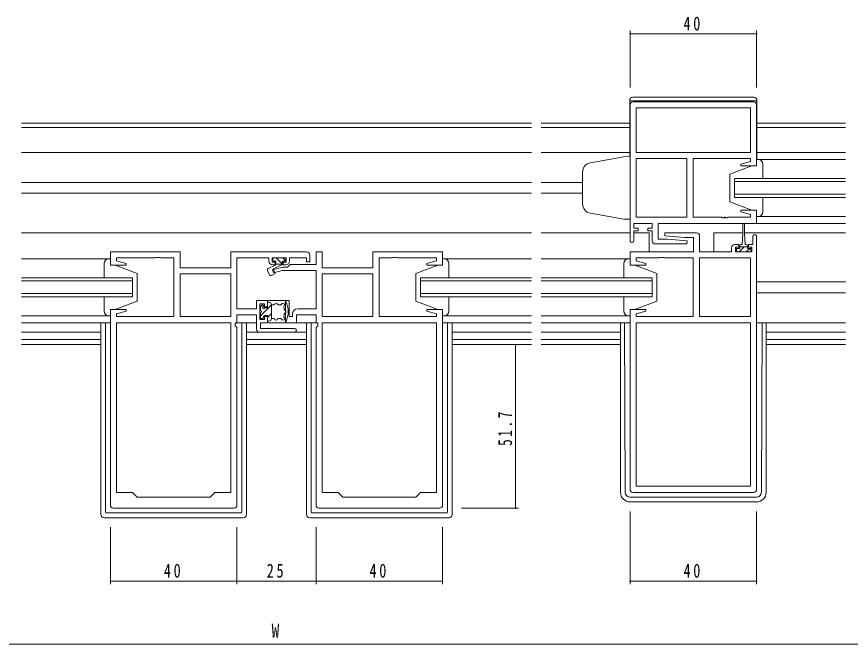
# Model space of a CAD drawing. Units: millimetres, scale not verified. Extents: x -567 to 567, y -403 to 403.
# Drawn here: x 20.1 to 283.6, y -63.5 to 134.8 of the extents above; entities that cross this region are included whole.
import ezdxf
from ezdxf.enums import TextEntityAlignment as Align

# ---------------------------------------------------------------- set-up
doc = ezdxf.new("R2010")
doc.units = ezdxf.units.MM
doc.header["$LTSCALE"] = 2
for name, color, linetype, lineweight in [('0-3_YKK_11', 7, 'Continuous', 18), ('0-4_YKK_12', 2, 'Continuous', 18), ('0-5_YKK_13', 4, 'Continuous', 18), ('0-6_YKK_D', 6, 'Continuous', 18)]:
    doc.layers.add(name, color=color, linetype=linetype, lineweight=lineweight)
doc.styles.add('ＭＳ ゴシック', font='')
doc.styles.get('ＭＳ ゴシック').set_extended_font_data('MS Gothic')

msp = doc.modelspace()

# ---------------------------------------------------------------- linework, layer by layer
at = {"layer": '0-3_YKK_11'}
for p, q in [((214.024, 64.115), (214.024, 106.915)), ((215.024, 107.915), (253.024, 107.915)), ((215.954, 105.985), (252.094, 105.985)), ((215.954, 105.985), (252.094, 105.985)), ((215.954, 91.915), (215.954, 105.985)), ((252.094, 105.985), (252.094, 91.915)), ((254.024, 106.915), (254.024, 87.715)), ((252.094, 91.915), (215.954, 91.915)), ((215.954, 71.445), (215.954, 89.985)), ((215.954, 89.985), (232.024, 89.985)), ((232.024, 89.985), (232.024, 71.445)), ((232.024, 89.985), (232.024, 71.445)), ((252.094, 89.985), (234.024, 89.985)), ((234.024, 89.985), (234.024, 71.445)), ((252.094, 89.068), (252.094, 89.985)), ((248.995, 88.237), (252.094, 89.068)), ((249.064, 87.715), (248.995, 88.237)), ((254.024, 87.715), (249.064, 87.715)), ((232.024, 71.445), (215.954, 71.445)), ((234.024, 71.445), (243.066, 71.445)), ((244.982, 71.445), (252.094, 71.445)), ((248.995, 73.193), (249.064, 73.715)), ((252.094, 72.362), (248.995, 73.193)), ((249.064, 73.715), (254.024, 73.715)), ((252.094, 71.445), (252.094, 72.362)), ((254.024, 73.715), (254.024, 69.515)), ((222.954, 69.515), (222.954, 64.515)), ((254.024, 69.515), (222.954, 69.515)), ((222.954, 64.515), (225.831, 64.515)), ((234.094, 60.515), (234.094, 65.015)), ((236.024, 65.515), (236.024, 60.515)), ((254.024, 65.415), (254.024, -14.485)), ((232.002, 63.015), (222.024, 63.015)), ((246.124, 60.515), (246.124, 61.815)), ((247.124, 62.815), (248.424, 62.815)), ((248.424, 62.815), (248.424, 62.015)), ((251.424, 62.015), (251.424, 62.815)), ((49.774, 56.315), (49.774, 60.515)), ((49.774, 60.515), (71.774, 60.515)), ((51.704, 58.585), (51.704, 57.668)), ((63.816, 58.585), (51.704, 58.585)), ((69.774, 40.045), (69.774, 58.585)), ((87.844, 55.515), (87.844, 60.515)), ((87.844, 60.515), (111.774, 60.515)), ((89.774, 58.585), (89.774, 42.545)), ((100.874, 58.585), (100.874, 57.215)), ((105.374, 58.585), (100.874, 58.585)), ((111.774, 58.585), (106.374, 58.585)), ((106.374, 58.585), (106.374, 57.615)), ((114.774, 56.545), (114.774, 60.515)), ((114.774, 60.515), (116.704, 60.515)), ((116.704, 60.515), (116.704, 55.515)), ((132.774, 55.515), (132.774, 60.515)), ((132.774, 60.515), (154.774, 60.515)), ((138.816, 58.585), (134.774, 58.585)), ((134.774, 58.585), (134.774, 40.045)), ((152.844, 58.585), (140.732, 58.585)), ((214.024, 56.315), (214.024, 60.515)), ((214.024, 60.515), (234.094, 60.515)), ((223.066, 58.585), (215.954, 58.585)), ((215.954, 58.585), (215.954, 57.668)), ((223.982, 58.585), (223.799, 58.705)), ((234.024, 40.045), (234.024, 58.585)), ((236.024, 60.515), (246.124, 60.515)), ((236.024, 58.585), (252.094, 58.585)), ((236.024, 40.045), (236.024, 58.585)), ((247.324, 60.515), (252.524, 60.515)), ((252.094, 58.585), (252.094, 40.045)), ((252.094, 58.585), (252.094, 40.045)), ((54.735, 56.315), (49.774, 56.315)), ((51.704, 57.668), (54.803, 56.837)), ((54.803, 56.837), (54.735, 56.315)), ((100.874, 57.215), (101.874, 57.215)), ((104.28, 55.715), (105.774, 55.715)), ((105.774, 55.715), (106.604, 56.545)), ((106.604, 56.545), (114.774, 56.545)), ((116.704, 55.515), (132.774, 55.515)), ((218.985, 56.315), (214.024, 56.315)), ((215.954, 57.668), (219.053, 56.837)), ((219.053, 56.837), (218.985, 56.315)), ((87.844, 53.585), (71.774, 53.585)), ((87.844, 53.585), (71.774, 53.585)), ((71.774, 53.585), (71.774, 40.045)), ((104.039, 54.615), (101.303, 53.882)), ((114.774, 54.615), (104.039, 54.615)), ((114.774, 42.545), (114.774, 54.615)), ((132.774, 53.585), (116.704, 53.585)), ((132.774, 53.585), (116.704, 53.585)), ((116.704, 53.585), (116.704, 40.045)), ((132.774, 40.045), (132.774, 53.585)), ((105.074, 45.115), (106.274, 45.115)), ((105.074, 38.115), (105.074, 45.115)), ((106.274, 45.115), (106.274, 40.115)), ((49.774, 42.315), (54.735, 42.315)), ((49.774, -19.485), (49.774, 42.315)), ((54.735, 42.315), (54.803, 41.793)), ((96.974, 44.115), (96.974, 39.115)), ((108.874, 42.545), (114.774, 42.545)), ((154.774, 42.315), (154.774, -19.485)), ((214.024, 42.315), (218.985, 42.315)), ((214.024, -14.485), (214.024, 42.315)), ((218.985, 42.315), (219.053, 41.793)), ((54.803, 41.793), (51.704, 40.962)), ((51.704, 40.962), (51.704, 40.045)), ((51.704, 40.045), (69.774, 40.045)), ((95.974, 40.615), (89.774, 40.615)), ((89.774, 40.615), (89.774, 38.115)), ((95.974, 36.115), (95.974, 40.615)), ((106.274, 40.115), (107.374, 40.115)), ((107.374, 40.115), (107.374, 41.045)), ((114.774, 40.615), (108.574, 40.615)), ((108.574, 40.615), (108.574, 38.115)), ((114.774, 38.115), (114.774, 40.615)), ((116.704, 40.045), (132.774, 40.045)), ((134.774, 40.045), (152.844, 40.045)), ((152.844, 40.045), (152.844, 40.962)), ((219.053, 41.793), (215.954, 40.962)), ((215.954, 40.962), (215.954, 40.045)), ((215.954, 40.045), (234.024, 40.045)), ((252.094, 40.045), (236.024, 40.045)), ((51.704, -15.485), (51.704, 38.115)), ((51.704, 38.115), (87.844, 38.115)), ((87.844, 38.115), (87.844, -15.485)), ((87.844, 38.115), (87.844, -15.485)), ((108.574, 38.115), (105.074, 38.115)), ((152.844, 38.115), (116.704, 38.115)), ((116.704, 38.115), (116.704, -15.485)), ((116.704, 38.115), (116.704, -15.485)), ((152.844, -15.485), (152.844, 38.115)), ((215.954, 38.115), (252.094, 38.115)), ((215.954, -13.555), (215.954, 38.115)), ((215.954, -13.555), (215.954, 38.115)), ((252.094, 38.115), (252.094, -13.555)), ((89.774, 36.585), (89.774, -19.485)), ((107.974, 35.115), (96.974, 35.115)), ((97.174, 36.315), (107.974, 36.315)), ((114.774, -19.485), (114.774, 36.585)), ((56.774, -15.485), (51.704, -15.485)), ((58.274, -16.985), (56.774, -15.485)), ((82.774, -15.485), (81.274, -16.985)), ((87.844, -15.485), (82.774, -15.485)), ((253.024, -15.485), (215.024, -15.485)), ((252.094, -13.555), (215.954, -13.555)), ((81.274, -16.985), (58.274, -16.985)), ((88.774, -20.485), (50.774, -20.485)), ((153.774, -20.485), (115.774, -20.485))]:
    msp.add_line(p, q, dxfattribs=at)
for points in [[(243.066, 71.445), (243.249, 71.325), (243.799, 71.325), (243.982, 71.445), (244.066, 71.445), (244.249, 71.325), (244.799, 71.325), (244.982, 71.445)], [(221.024, 69.515), (215.224, 69.515), (215.224, 68.015), (216.624, 68.015), (216.624, 67.215), (215.224, 67.215), (215.224, 64.115)], [(221.024, 64.015), (221.024, 67.215), (219.624, 67.215), (219.624, 68.015), (221.024, 68.015), (221.024, 69.515)], [(234.094, 65.015), (231.217, 65.015), (225.004, 65.559), (225.046, 66.515), (235.024, 66.515)], [(225.831, 64.515), (232.044, 63.972), (232.002, 63.015)], [(251.424, 62.815), (252.824, 62.815), (252.824, 65.415)], [(248.424, 62.015), (247.324, 62.015), (247.324, 60.515)], [(252.524, 60.515), (252.524, 62.015), (251.424, 62.015)], [(69.774, 58.585), (65.732, 58.585), (65.549, 58.705), (64.999, 58.705), (64.816, 58.585), (64.732, 58.585), (64.549, 58.705), (63.999, 58.705), (63.816, 58.585)], [(71.774, 60.515), (71.774, 55.515), (87.844, 55.515)], [(99.874, 57.615), (99.874, 58.585), (89.774, 58.585)], [(105.174, 56.415), (104.374, 56.415), (104.374, 57.215), (105.374, 57.215), (105.374, 58.585)], [(112.774, 59.515), (112.774, 57.415), (111.774, 57.415), (111.774, 58.585)], [(140.732, 58.585), (140.549, 58.705), (139.999, 58.705), (139.816, 58.585), (139.732, 58.585), (139.549, 58.705), (138.999, 58.705), (138.816, 58.585)], [(154.774, 60.515), (154.774, 56.315), (149.814, 56.315), (149.745, 56.837), (152.844, 57.668), (152.844, 58.585)], [(223.799, 58.705), (223.249, 58.705), (223.066, 58.585)], [(224.799, 58.705), (224.249, 58.705), (224.066, 58.585), (223.982, 58.585)], [(234.024, 58.585), (224.982, 58.585), (224.799, 58.705)], [(101.303, 53.882), (101.045, 54.848), (104.28, 55.715)], [(101.874, 57.215), (101.874, 56.415), (101.074, 56.415)], [(71.774, 40.045), (87.844, 40.045), (87.844, 53.585)], [(89.774, 42.545), (95.974, 42.545), (95.974, 45.115), (99.474, 45.115), (99.474, 43.115), (98.474, 43.115), (98.474, 44.115), (96.974, 44.115)], [(152.844, 40.962), (149.745, 41.793), (149.814, 42.315), (154.774, 42.315)], [(96.974, 39.115), (98.474, 39.115), (98.474, 40.115), (99.474, 40.115), (99.474, 38.115), (97.174, 38.115), (97.174, 36.315)], [(89.774, 38.115), (89.244, 38.115), (89.244, 37.115), (89.774, 36.585)], [(114.774, 36.585), (115.304, 37.115), (115.304, 38.115), (114.774, 38.115)], [(116.704, -15.485), (121.774, -15.485), (123.274, -16.985), (146.274, -16.985)], [(146.274, -16.985), (147.774, -15.485), (152.844, -15.485)]]:
    msp.add_lwpolyline(points, dxfattribs=at)
for centre, radius, start, end in [((215.024, 106.915), 1, 90.00001, 179.99999), ((253.024, 106.915), 1, 0.00001, 89.99999), ((235.024, 65.515), 1, 0.00001, 89.99999), ((253.424, 65.415), 0.6, 359.99999, 180.00001), ((214.624, 64.115), 0.6, 179.99999, 0.00001), ((222.024, 64.015), 1, 180.00001, 269.99999), ((247.124, 61.815), 1, 90.00001, 179.99999), ((111.774, 59.515), 1, 0.00001, 89.99999), ((101.074, 57.615), 1.2, 180.00001, 269.99999), ((105.174, 57.615), 1.2, 270.00001, 359.99999), ((108.874, 41.045), 1.5, 90.00001, 179.99999), ((96.974, 36.115), 1, 180.00001, 269.99999), ((107.974, 35.715), 0.6, 269.99999, 90.00001), ((215.024, -14.485), 1, 180.00001, 269.99999), ((253.024, -14.485), 1, 270.00001, 359.99999), ((50.774, -19.485), 1, 180.00001, 269.99999), ((88.774, -19.485), 1, 270.00001, 359.99999), ((115.774, -19.485), 1, 180.00001, 269.99999), ((153.774, -19.485), 1, 270.00001, 359.99999)]:
    msp.add_arc(centre, radius, start, end, dxfattribs=at)
at = {"layer": '0-4_YKK_12'}
for p, q in [((21.649, 101.215), (182.899, 101.215)), ((185.899, 101.215), (213.924, 101.215)), ((254.124, 101.215), (282.149, 101.215)), ((182.899, 99.815), (21.649, 99.815)), ((213.924, 99.815), (185.899, 99.815)), ((282.149, 99.815), (254.124, 99.815)), ((21.649, 91.915), (182.899, 91.915)), ((185.899, 91.915), (213.924, 91.915)), ((282.149, 91.915), (254.124, 91.915)), ((21.649, 82.415), (182.899, 82.415)), ((185.899, 82.415), (199.024, 82.415)), ((247.024, 83.715), (247.024, 77.715)), ((282.149, 83.715), (247.024, 83.715)), ((247.024, 82.715), (282.149, 82.715)), ((21.649, 79.015), (182.899, 79.015)), ((185.899, 79.015), (199.024, 79.015)), ((282.149, 78.715), (247.024, 78.715)), ((247.024, 77.715), (282.149, 77.715)), ((253.524, 69.515), (282.149, 69.515)), ((21.649, 66.515), (182.899, 66.515)), ((185.899, 66.515), (214.024, 66.515)), ((220.024, 66.515), (215.224, 66.515)), ((220.024, 66.515), (220.024, 60.515)), ((249.674, 66.515), (240.524, 66.515)), ((240.524, 66.515), (240.524, 60.515)), ((282.149, 66.515), (250.174, 66.515)), ((56.774, 52.315), (21.649, 52.315)), ((21.649, 51.315), (56.774, 51.315)), ((56.774, 46.315), (56.774, 52.315)), ((147.774, 52.315), (147.774, 46.315)), ((182.899, 52.315), (147.774, 52.315)), ((147.774, 51.315), (182.899, 51.315)), ((221.024, 52.315), (185.899, 52.315)), ((185.899, 51.315), (221.024, 51.315)), ((221.024, 46.315), (221.024, 52.315)), ((282.149, 51.015), (254.024, 51.015)), ((282.149, 47.615), (254.024, 47.615)), ((56.774, 47.315), (21.649, 47.315)), ((21.649, 46.315), (56.774, 46.315)), ((182.899, 47.315), (147.774, 47.315)), ((147.774, 46.315), (182.899, 46.315)), ((221.024, 47.315), (185.899, 47.315)), ((185.899, 46.315), (221.024, 46.315)), ((21.649, 38.115), (49.774, 38.115)), ((154.774, 38.115), (182.899, 38.115)), ((185.899, 38.115), (214.024, 38.115)), ((21.649, 35.115), (46.774, 35.115)), ((92.774, 35.115), (111.774, 35.115)), ((157.774, 35.115), (182.899, 35.115)), ((185.899, 35.115), (211.024, 35.115)), ((257.024, 35.115), (282.149, 35.115)), ((46.774, 32.845), (21.649, 32.845)), ((111.774, 32.845), (92.774, 32.845)), ((182.899, 32.845), (157.774, 32.845)), ((211.024, 32.845), (185.899, 32.845)), ((282.149, 32.845), (257.024, 32.845)), ((21.649, 31.215), (46.774, 31.215)), ((92.774, 31.215), (111.774, 31.215)), ((157.774, 31.215), (182.899, 31.215)), ((185.899, 31.215), (211.024, 31.215)), ((257.024, 31.215), (282.149, 31.215))]:
    msp.add_line(p, q, dxfattribs=at)
at = {"layer": '0-5_YKK_13'}
for p, q in [((213.924, 108.415), (213.924, 90.68)), ((213.924, 108.215), (254.124, 108.215)), ((253.124, 109.415), (214.924, 109.415)), ((254.124, 108.415), (254.124, 89.715)), ((212.024, 90.545), (201.503, 88.69)), ((214.024, 90.615), (212.024, 90.545)), ((214.024, 90.615), (214.024, 70.815)), ((254.024, 89.716), (282.149, 89.715)), ((252.524, 87.715), (245.524, 85.115)), ((252.524, 87.715), (245.524, 85.115)), ((256.024, 84.115), (256.024, 88.215)), ((256.024, 83.715), (256.024, 88.215)), ((199.024, 85.736), (199.024, 75.558)), ((245.524, 85.115), (245.524, 76.315)), ((245.524, 85.115), (245.524, 76.315)), ((256.024, 73.215), (256.024, 77.715)), ((256.024, 73.215), (256.024, 77.315)), ((252.524, 73.715), (245.524, 76.315)), ((252.524, 73.715), (245.524, 76.315)), ((212.024, 70.885), (201.503, 72.74)), ((254.024, 71.714), (282.149, 71.715)), ((214.024, 70.815), (212.024, 70.885)), ((249.674, 66.315), (249.674, 69.265)), ((250.174, 69.265), (250.174, 66.315)), ((249.674, 66.315), (249.424, 62.815)), ((250.174, 66.315), (250.424, 62.815)), ((249.924, 61.941), (248.498, 60.515)), ((248.674, 62.415), (248.674, 61.615)), ((248.674, 62.115), (251.174, 62.115)), ((249.424, 62.815), (249.074, 62.815)), ((250.098, 62.115), (249.924, 61.941)), ((250.774, 62.815), (250.424, 62.815)), ((251.843, 61.615), (250.743, 60.515)), ((251.174, 61.615), (251.174, 62.415)), ((21.649, 58.314), (49.774, 58.314)), ((101.074, 58.315), (101.074, 57.915)), ((104.874, 58.615), (101.374, 58.615)), ((102.17, 58.615), (104.17, 56.615)), ((104.291, 58.615), (105.136, 57.77)), ((105.174, 57.915), (105.174, 58.315)), ((154.774, 58.316), (182.899, 58.315)), ((155.274, 58.315), (154.774, 58.315)), ((155.274, 58.315), (154.774, 58.315)), ((185.899, 58.314), (214.024, 58.314)), ((252.224, 60.515), (247.624, 60.515)), ((47.774, 52.315), (47.774, 56.815)), ((51.274, 56.315), (58.274, 53.715)), ((101.801, 56.288), (99.663, 55.291)), ((101.174, 55.113), (104.174, 56.512)), ((101.374, 57.615), (102.074, 57.615)), ((102.074, 57.615), (102.074, 56.615)), ((102.074, 56.615), (104.174, 56.615)), ((104.174, 57.615), (104.174, 56.512)), ((104.174, 57.615), (104.874, 57.615)), ((156.774, 52.715), (156.774, 56.815)), ((156.774, 52.315), (156.774, 56.815)), ((212.024, 52.315), (212.024, 56.815)), ((214.024, 56.315), (215.524, 56.315)), ((215.524, 56.315), (222.524, 53.715)), ((58.274, 53.715), (58.274, 44.915)), ((99.421, 54.626), (100.038, 53.304)), ((100.741, 53.082), (101.828, 53.71)), ((101.174, 55.113), (101.828, 53.71)), ((146.274, 53.715), (146.274, 44.915)), ((146.274, 53.715), (146.274, 44.915)), ((222.524, 53.715), (222.524, 44.915)), ((47.774, 41.815), (47.774, 46.315)), ((51.274, 42.315), (58.274, 44.915)), ((99.474, 42.865), (99.474, 44.815)), ((104.774, 45.115), (99.774, 45.115)), ((153.274, 42.315), (146.274, 44.915)), ((153.274, 42.315), (146.274, 44.915)), ((156.774, 41.815), (156.774, 46.315)), ((156.774, 41.815), (156.774, 45.915)), ((212.024, 41.815), (212.024, 46.315)), ((215.524, 42.315), (222.524, 44.915)), ((51.274, 42.315), (49.774, 42.315)), ((49.774, 42.315), (49.774, 40.315)), ((97.174, 40.324), (100.674, 43.824)), ((97.174, 43.115), (97.174, 42.015)), ((97.177, 43.156), (97.834, 43.812)), ((97.662, 43.727), (97.262, 43.327)), ((98.174, 43.515), (98.174, 43.385)), ((99.474, 42.865), (98.694, 42.865)), ((99.474, 44.615), (99.874, 44.615)), ((101.432, 43.815), (100.674, 43.815)), ((100.674, 39.415), (100.674, 43.815)), ((103.62, 43.815), (102.916, 43.815)), ((153.274, 42.315), (154.774, 42.315)), ((153.274, 42.315), (154.774, 42.315)), ((154.774, 42.315), (154.774, 40.315)), ((154.774, 42.315), (154.774, 40.315)), ((215.524, 42.315), (214.024, 42.315)), ((214.024, 42.315), (214.024, 40.315)), ((49.774, 40.315), (21.649, 40.315)), ((49.774, 40.315), (49.274, 40.315)), ((97.174, 41.215), (97.174, 39.715)), ((98.174, 39.715), (98.174, 40.065)), ((98.474, 40.365), (99.474, 40.365)), ((99.474, 39.796), (100.674, 40.996)), ((99.474, 38.415), (99.474, 40.365)), ((154.774, 40.315), (155.274, 40.315)), ((154.774, 40.315), (155.274, 40.315)), ((154.774, 40.314), (182.899, 40.315)), ((214.024, 40.315), (185.899, 40.315)), ((214.024, 40.315), (213.524, 40.315)), ((46.774, 38.115), (46.774, -22.485)), ((48.274, 38.115), (48.274, -21.685)), ((95.974, 38.115), (89.474, 38.115)), ((89.474, 38.115), (92.774, 38.115)), ((91.274, 38.115), (91.274, -21.685)), ((92.774, 38.115), (92.774, -22.485)), ((97.474, 39.415), (97.874, 39.415)), ((99.474, 38.615), (99.874, 38.615)), ((104.774, 38.115), (99.774, 38.115)), ((101.432, 39.415), (100.674, 39.415)), ((103.62, 39.415), (102.916, 39.415)), ((115.074, 38.115), (108.274, 38.115)), ((115.074, 38.115), (111.774, 38.115)), ((111.774, 38.115), (111.774, -22.485)), ((113.274, 38.115), (113.274, -21.685)), ((156.274, 38.115), (156.274, -21.685)), ((157.774, 38.115), (157.774, -22.485)), ((211.024, 38.115), (211.024, -15.482)), ((212.516, -15.49), (212.234, 38.115)), ((282.149, 38.115), (254.024, 38.115)), ((255.532, -15.49), (255.814, 38.115)), ((257.024, 38.115), (257.024, -15.482)), ((254.032, -16.982), (214.016, -16.982)), ((254.024, -18.482), (214.024, -18.482)), ((47.774, -23.485), (91.774, -23.485)), ((48.574, -21.985), (90.974, -21.985)), ((156.774, -23.485), (112.774, -23.485)), ((155.974, -21.985), (113.574, -21.985))]:
    msp.add_line(p, q, dxfattribs=at)
for points in [[(254.524, 89.715), (254.024, 89.715), (254.024, 87.715), (252.524, 87.715)], [(254.524, 89.715), (254.024, 89.715), (254.024, 87.715), (252.524, 87.715)], [(252.524, 73.715), (254.024, 73.715), (254.024, 71.715), (254.524, 71.715)], [(252.524, 73.715), (254.024, 73.715), (254.024, 71.715), (254.524, 71.715)], [(247.624, 60.515), (247.624, 61.615), (248.674, 61.615)], [(251.174, 61.615), (252.224, 61.615), (252.224, 60.515)], [(49.274, 58.315), (49.774, 58.315), (49.774, 56.315), (51.274, 56.315)], [(154.774, 58.315), (154.774, 56.315), (153.274, 56.315), (146.274, 53.715)], [(154.774, 58.315), (154.774, 56.315), (153.274, 56.315), (146.274, 53.715)], [(213.524, 58.315), (214.024, 58.315), (214.024, 56.315)]]:
    msp.add_lwpolyline(points, dxfattribs=at)
for centre, radius, start, end in [((214.924, 108.415), 1, 90, 180), ((253.124, 108.415), 1, 0, 90), ((254.524, 88.215), 1.5, 0, 90), ((254.524, 88.215), 1.5, 0, 90), ((202.024, 85.736), 3, 100, 180), ((202.024, 75.694), 3, 180, 260), ((254.524, 73.215), 1.5, 270, 0), ((254.524, 73.215), 1.5, 270, 0), ((249.924, 69.265), 0.25, 0, 180), ((249.074, 62.415), 0.4, 90, 180), ((250.774, 62.415), 0.4, 0, 90), ((49.274, 56.815), 1.5, 90, 180), ((101.374, 58.315), 0.3, 90, 180), ((104.874, 58.315), 0.3, 0, 90), ((155.274, 56.815), 1.5, 0, 90), ((155.274, 56.815), 1.5, 0, 90), ((213.524, 56.815), 1.5, 90, 180), ((101.374, 57.915), 0.3, 180, 270), ((101.59, 56.741), 0.5, 295, 345.39617), ((104.874, 57.915), 0.3, 270, 0), ((99.874, 54.838), 0.5, 115.00014, 205.00005), ((100.491, 53.515), 0.5, 205.00005, 300.00004), ((99.774, 44.815), 0.3, 90, 180), ((104.774, 44.615), 0.5, 26.26804, 90), ((98.695, 41.615), 7.279, 333.73196, 26.26804), ((97.474, 43.115), 0.3, 135, 180), ((97.874, 43.515), 0.3, 0, 135), ((98.174, 42.865), 0.3, 120, 270), ((97.874, 43.385), 0.3, 300, 0), ((98.174, 42.865), 0.3, 270, 330), ((98.694, 42.565), 0.3, 90, 150), ((99.874, 43.815), 0.8, 0, 90), ((101.432, 44.115), 0.3, 270, 337.97569), ((102.174, 43.815), 0.5, 22.02431, 157.97569), ((102.916, 44.115), 0.3, 202.02431, 270), ((103.62, 44.115), 0.3, 270, 337.97569), ((104.362, 43.815), 0.5, 309.78774, 157.97569), ((104.874, 43.2), 0.3, 129.78774, 194.39052), ((98.695, 41.615), 6.079, 6.82808, 14.39052), ((105.029, 42.373), 0.3, 186.82808, 251.43085), ((49.274, 41.815), 1.5, 180, 270), ((97.174, 41.615), 0.4, 270, 90), ((97.474, 39.715), 0.3, 180, 270), ((97.874, 39.715), 0.3, 270, 0), ((98.474, 40.065), 0.3, 90, 180), ((104.362, 39.415), 0.5, 202.02431, 50.21226), ((104.874, 40.03), 0.3, 165.60948, 230.21226), ((98.695, 41.615), 6.079, 345.60948, 353.17192), ((105.029, 40.857), 0.3, 108.56915, 173.17192), ((104.774, 41.615), 0.5, 288.56915, 71.43085), ((155.274, 41.815), 1.5, 270, 0), ((155.274, 41.815), 1.5, 270, 0), ((213.524, 41.815), 1.5, 180, 270), ((99.774, 38.415), 0.3, 180, 270), ((99.874, 39.415), 0.8, 270, 0), ((101.432, 39.115), 0.3, 22.02431, 90), ((102.174, 39.415), 0.5, 202.02431, 337.97569), ((102.916, 39.115), 0.3, 90, 157.97569), ((103.62, 39.115), 0.3, 22.02431, 90), ((104.774, 38.615), 0.5, 270, 333.73196), ((214.024, -15.482), 3, 180, 270), ((214.016, -15.482), 1.5, 180.30155, 270), ((254.024, -15.482), 3, 270, 0), ((254.032, -15.482), 1.5, 270, 359.69845), ((47.774, -22.485), 1, 180, 270), ((48.574, -21.685), 0.3, 180, 270), ((90.974, -21.685), 0.3, 270, 0), ((91.774, -22.485), 1, 270, 0), ((112.774, -22.485), 1, 180, 270), ((113.574, -21.685), 0.3, 180, 270), ((155.974, -21.685), 0.3, 270, 360), ((156.774, -22.485), 1, 270, 360)]:
    msp.add_arc(centre, radius, start, end, dxfattribs=at)
at = {"layer": '0-6_YKK_D'}
for p, q in [((214.024, 112.415), (214.024, 130.415)), ((254.024, 129.415), (214.024, 129.415)), ((254.024, 112.415), (254.024, 130.415)), ((160.774, 31.215), (178.774, 31.215)), ((177.774, 31.215), (177.774, -20.485)), ((160.774, -20.485), (178.774, -20.485)), ((214.024, -21.482), (214.024, -44.485)), ((254.024, -21.482), (254.024, -44.485)), ((49.774, -26.485), (49.774, -44.485)), ((89.774, -26.485), (89.774, -44.485)), ((89.774, -26.485), (89.774, -44.485)), ((114.774, -26.485), (114.774, -44.485)), ((114.774, -26.485), (114.774, -44.485)), ((154.774, -26.485), (154.774, -44.485)), ((49.774, -43.485), (89.774, -43.485)), ((114.774, -43.485), (89.774, -43.485)), ((154.774, -43.485), (114.774, -43.485)), ((214.024, -43.485), (254.024, -43.485)), ((-140.726, -63.485), (345.274, -63.485))]:
    msp.add_line(p, q, dxfattribs=at)
for centre, start, end in [((214.024, 129.415), 0, 180), ((214.024, 129.415), 180, 0), ((254.024, 129.415), 0, 180), ((254.024, 129.415), 180, 0), ((177.774, 31.215), 90, 270), ((177.774, 31.215), 270, 90), ((177.774, -20.485), 90, 270), ((177.774, -20.485), 270, 90), ((49.774, -43.485), 0, 180), ((49.774, -43.485), 180, 0), ((89.774, -43.485), 0, 180), ((89.774, -43.485), 0, 180), ((89.774, -43.485), 180, 0), ((89.774, -43.485), 180, 0), ((114.774, -43.485), 0, 180), ((114.774, -43.485), 0, 180), ((114.774, -43.485), 180, 0), ((114.774, -43.485), 180, 0), ((154.774, -43.485), 0, 180), ((154.774, -43.485), 180, 0), ((214.024, -43.485), 0, 180), ((214.024, -43.485), 180, 0), ((254.024, -43.485), 0, 180), ((254.024, -43.485), 180, 0)]:
    msp.add_arc(centre, 0.106, start, end, dxfattribs=at)

# ---------------------------------------------------------------- texts
at = {"layer": '0-6_YKK_D', "color": 7, "style": 'ＭＳ ゴシック', "width": 0.8}
msp.add_text('W', height=4.399, dxfattribs=at).set_placement((100.739, -62.685), align=Align.BOTTOM_LEFT)
at = {"layer": '0-6_YKK_D', "color": 7, "char_height": 4.399, "attachment_point": 7, "style": 'ＭＳ ゴシック'}
for s, insert in [('\\T1.37;\\W0.75;40', (230.93, 130.415)), ('\\T1.37;\\W0.75;40', (66.68, -42.485)), ('\\T1.37;\\W0.75;25', (99.192, -42.485)), ('\\T1.37;\\W0.75;40', (131.68, -42.485)), ('\\T1.37;\\W0.75;40', (230.93, -42.485))]:
    msp.add_mtext(s, dxfattribs=dict(at, insert=insert))
at = {"layer": '0-6_YKK_D', "color": 7, "insert": (176.774, -0.799), "char_height": 4.399, "attachment_point": 7, "rotation": 90, "style": 'ＭＳ ゴシック'}
msp.add_mtext('\\T1.39;\\W0.7;51.7', dxfattribs=at)

doc.saveas('drawing.dxf')
